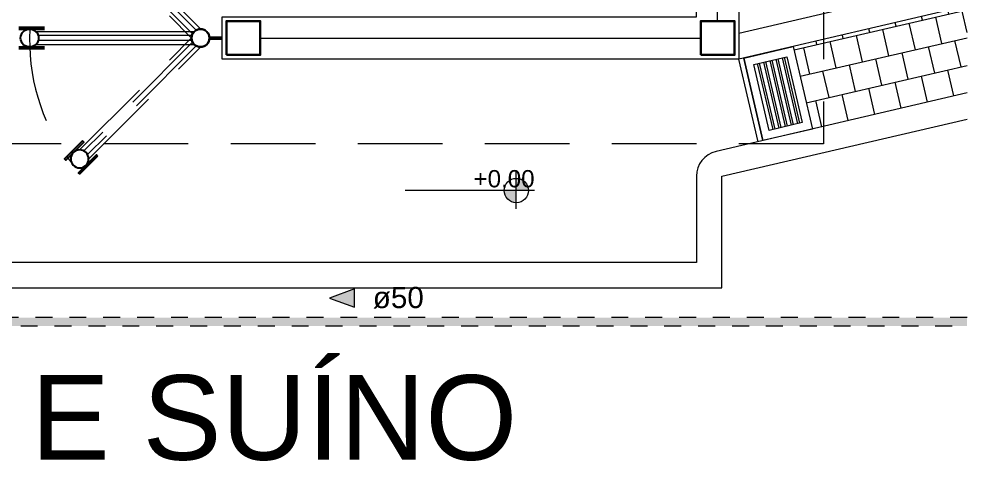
# Model space of a CAD drawing. Header units: metres. Extents: x 5 to 242, y -3 to 162.
# Drawn here: x 36.75 to 42.35, y 96.59 to 99.2 of the extents above; entities that cross this region are included whole.
import ezdxf

# ---------------------------------------------------------------- set-up
doc = ezdxf.new("R2010")
doc.units = ezdxf.units.M
doc.linetypes.add('Aligning Line', pattern=[0.012, 0.006, -0.006])
doc.linetypes.add('IMPORT-Dashed _3_', pattern=[0.75, 0.5, -0.25])
doc.layers.add('1053_ARQ_BASE_MATADOURO_dwg', color=7, linetype='Continuous', lineweight=5, true_color=0x767676)
for name, color, linetype, lineweight in [('A-PAREDE', 7, 'Continuous', 30), ('A-PROJEÇÃO', 7, 'IMPORT-Dashed _3_', 15), ('A-TEXTO1', 7, 'Continuous', 5), ('A-VISTA01', 7, 'Continuous', 20), ('A-VISTA02', 7, 'Continuous', 15), ('A-VISTA03', 7, 'Continuous', 9), ('A-VISTA04', 7, 'Continuous', 5), ('A-VISTA06', 7, 'Continuous', 5), ('A_lay', 7, 'Continuous', 5), ('P-PIPE', 7, 'Continuous', 5), ('P-PIPE-IDEN', 7, 'Continuous', 5)]:
    doc.layers.add(name, color=color, linetype=linetype, lineweight=lineweight)
doc.styles.add('Arial', font='arial.ttf', dxfattribs={"height": 0.5})
doc.styles.add('Arial_1', font='arial.ttf', dxfattribs={"height": 0.102})
doc.styles.add('Arial_27', font='arial.ttf', dxfattribs={"height": 0.125})

# ---------------------------------------------------------------- blocks, each defined once
blk = doc.blocks.new('1053_ARQ_BASE_MATADOURO_dwg_A$C3BBF43EE-4039606-CURRAL BOVINO')
at = {"layer": 'A-PROJEÇÃO', "color": 253, "true_color": 0xaaaaaa}
for p, q in [((0.0998, 0.1011), (1.0352, 0.1011)), ((1.0212, 0.078), (0.1138, 0.078)), ((0.0998, 0.0249), (1.0352, 0.0249)), ((1.0212, 0.048), (0.1138, 0.048))]:
    blk.add_line(p, q, dxfattribs=at)
at = {"layer": 'A-PROJEÇÃO', "color": 253, "linetype": 'Continuous', "lineweight": 25, "true_color": 0xaaaaaa, "flags": 128}
for points in [[(0.15, 0.126), (0, 0.126), (0, 0.116), (0.15, 0.116)], [(0.15, 0), (0, 0), (0, 0.01), (0.15, 0.01)]]:
    blk.add_lwpolyline(points, close=True, dxfattribs=at)
at = {"layer": 'A-PROJEÇÃO', "color": 253, "linetype": 'Continuous', "lineweight": 25, "true_color": 0xaaaaaa}
for centre in [(0.063, 0.063), (1.072, 0.063)]:
    blk.add_circle(centre, 0.053, dxfattribs=at)
blk = doc.blocks.new('1053_ARQ_BASE_MATADOURO_dwg_A$C3BBF43EE-4039607-CURRAL BOVINO')
at = {"layer": 'A-PROJEÇÃO', "color": 253, "true_color": 0xaaaaaa}
for p, q in [((0.0998, 0.1011), (1.0352, 0.1011)), ((1.0212, 0.078), (0.1138, 0.078)), ((0.0998, 0.0249), (1.0352, 0.0249)), ((1.0212, 0.048), (0.1138, 0.048))]:
    blk.add_line(p, q, dxfattribs=at)
at = {"layer": 'A-PROJEÇÃO', "color": 253, "linetype": 'Continuous', "lineweight": 25, "true_color": 0xaaaaaa, "flags": 128}
for points in [[(0.15, 0.126), (0, 0.126), (0, 0.116), (0.15, 0.116)], [(0.15, 0), (0, 0), (0, 0.01), (0.15, 0.01)]]:
    blk.add_lwpolyline(points, close=True, dxfattribs=at)
at = {"layer": 'A-PROJEÇÃO', "color": 253, "linetype": 'Continuous', "lineweight": 25, "true_color": 0xaaaaaa}
for centre in [(0.063, 0.063), (1.072, 0.063)]:
    blk.add_circle(centre, 0.053, dxfattribs=at)
blk = doc.blocks.new('1053_ARQ_BASE_MATADOURO_dwg_Porteira_Curral_1-4039609-CURRAL BOVINO')
at = {"layer": 'A-PAREDE', "color": 253, "lineweight": 25, "true_color": 0xaaaaaa}
for p, q in [((207868.2993, 9278518.2534), (207868.2219, 9278518.2534)), ((207868.2993, 9278518.2434), (207868.2219, 9278518.2434))]:
    blk.add_line(p, q, dxfattribs=at)
for centre in [(207868.352, 9278518.2484), (207869.361, 9278518.2484)]:
    blk.add_ellipse(centre, major_axis=(0, 0.053), ratio=1, dxfattribs=at)
at = {"layer": 'A-VISTA02', "color": 253, "true_color": 0xaaaaaa}
for p, q in [((207869.3242, 9278518.2865), (207868.3889, 9278518.2865)), ((207869.3242, 9278518.2103), (207868.3889, 9278518.2103))]:
    blk.add_line(p, q, dxfattribs=at)
at = {"layer": 'A-VISTA03', "color": 253, "lineweight": 25, "true_color": 0xaaaaaa}
for p, q in [((207869.274, 9278518.3114), (207869.424, 9278518.3114)), ((207869.424, 9278518.3014), (207869.274, 9278518.3014)), ((207869.424, 9278518.1954), (207869.274, 9278518.1954)), ((207869.274, 9278518.1854), (207869.424, 9278518.1854))]:
    blk.add_line(p, q, dxfattribs=at)
at = {"layer": 'A-VISTA04', "color": 253, "true_color": 0xaaaaaa}
for p, q in [((207868.4029, 9278518.2634), (207869.3102, 9278518.2634)), ((207868.4029, 9278518.2334), (207869.3102, 9278518.2334))]:
    blk.add_line(p, q, dxfattribs=at)
blk = doc.blocks.new('1053_ARQ_BASE_MATADOURO_dwg_arq geral tgov-4039641-CURRAL BOVINO')
at = {"layer": 'A-TEXTO1', "lineweight": 9, "true_color": 0xe2e2e2}
h = blk.add_hatch(color=254, dxfattribs=at)
h.paths.add_polyline_path([(10.3862, 14.9311), (10.3862, 15.0029), (10.3144, 15.0029), (10.3168, 14.9843), (10.324, 14.967), (10.3354, 14.9521), (10.3503, 14.9407), (10.3676, 14.9335)])
h.paths.add_polyline_path([(10.3862, 15.0029), (10.4581, 15.0029), (10.4563, 15.0189), (10.451, 15.0341), (10.4424, 15.0477), (10.431, 15.0591), (10.4174, 15.0677), (10.4022, 15.073), (10.3862, 15.0748), (10.3862, 15.0189)])
at = {"layer": 'A-VISTA06', "true_color": 0xaaaaaa}
h = blk.add_hatch(dxfattribs=at)
h.set_pattern_fill('FP_2', color=253, style=0, pattern_type=2)
h.set_pattern_definition([(103.134, (2113833.201, 195495.538), (-0.03651904868275, -0.00852109636764), []), (103.134, (2113833.21, 195495.553), (-0.03651904868275, -0.00852109636764), [])])
h.paths.add_polyline_path([(11.8797, 15.3581), (12.0745, 15.4036), (11.9836, 15.7931), (11.7889, 15.7476), (11.8779, 15.3661)])
at = {"layer": 'A_lay', "true_color": 0xaaaaaa}
h = blk.add_hatch(dxfattribs=at)
h.set_pattern_fill('FP_1', color=253, style=0, pattern_type=2)
h.set_pattern_definition([(13, (207849.194, 9278514.813), (-0.035992168695, 0.1558992103656), []), (103, (207849.194, 9278514.813), (-0.11394177387784, 0.1379031260181), [0.16, -0.16])])
h.paths.add_polyline_path([(12.134, 15.3661), (13.0473, 15.5792), (13.0473, 16.0926), (12.021, 15.8531), (12.0745, 15.6223)])
at = {"layer": 'A-PAREDE', "color": 253, "true_color": 0xaaaaaa, "flags": 128}
for points in [[(8.6746, 15.8032), (8.8746, 15.8032), (8.8746, 16.0032), (8.6746, 16.0032)], [(11.4746, 15.8032), (11.6746, 15.8032), (11.6746, 16.0032), (11.4746, 16.0032)]]:
    blk.add_lwpolyline(points, close=True, dxfattribs=at)
at = {"layer": 'A-PROJEÇÃO', "color": 253, "true_color": 0xaaaaaa, "flags": 128}
blk.add_lwpolyline([(12.1996, 15.2781), (-3.0504, 15.2781), (-3.0504, 20.7782), (12.1996, 20.7782)], close=True, dxfattribs=at)
at = {"layer": 'A-PROJEÇÃO', "color": 253, "true_color": 0xaaaaaa}
for centre, start, end in [((8.6789, 15.9222), 141.1353, 180.9356), ((8.6789, 15.8841), 179.0644, 218.8647)]:
    blk.add_arc(centre, 1.1664, start, end, dxfattribs=at)
at = {"layer": 'A-TEXTO1', "color": 253, "true_color": 0xaaaaaa}
for p, q in [((10.3862, 14.8955), (10.3862, 15.1226)), ((10.4927, 15.0029), (9.7298, 15.0029))]:
    blk.add_line(p, q, dxfattribs=at)
blk.add_circle((10.3862, 15.0029), 0.0719, dxfattribs=at)
at = {"layer": 'A-VISTA01', "color": 253, "true_color": 0xaaaaaa}
for p, q in [((13.0473, 16.2449), (11.6996, 15.9303)), ((13.0473, 16.0926), (11.6996, 15.7782)), ((13.0473, 15.5792), (11.5655, 15.2334)), ((11.5996, 15.0874), (13.0473, 15.4251))]:
    blk.add_line(p, q, dxfattribs=at)
at = {"layer": 'A-VISTA01', "color": 253, "true_color": 0xaaaaaa, "flags": 128}
for points in [[(-2.5504, 20.0282), (-2.5504, 20.2782), (-2.3004, 20.2782), (0.1996, 20.2782), (0.4496, 20.2782), (2.9496, 20.2782), (3.1996, 20.2782), (7.1996, 20.2782), (7.4496, 20.2782), (11.4496, 20.2782), (11.6996, 20.2782), (11.6996, 20.0282), (11.6996, 16.0281), (11.6996, 15.7781), (11.4496, 15.7781), (8.6496, 15.7781), (8.6496, 16.0282), (11.4496, 16.0282), (11.4496, 20.0282), (11.3654, 20.0282)], [(11.4496, 15.0874), (11.4496, 14.5782), (-2.5504, 14.5782), (-2.5504, 14.4282), (11.5996, 14.4282), (11.5996, 15.0874)]]:
    blk.add_lwpolyline(points, dxfattribs=at)
at = {"layer": 'A-VISTA01', "color": 253, "true_color": 0xaaaaaa}
blk.add_arc((11.5996, 15.0874), 0.15, 103.1342, 180, dxfattribs=at)
at = {"layer": 'A-VISTA04', "color": 253, "true_color": 0xaaaaaa}
for p, q in [((11.5746, 16.0032), (11.5746, 20.0532)), ((8.8746, 15.9032), (11.4746, 15.9032))]:
    blk.add_line(p, q, dxfattribs=at)
at = {"layer": 'A-VISTA06', "color": 253, "true_color": 0xaaaaaa}
blk.add_line((11.8132, 15.2912), (11.6996, 15.7781), dxfattribs=at)
at = {"layer": 'A-VISTA06', "color": 253, "true_color": 0xaaaaaa, "flags": 128}
blk.add_lwpolyline([(11.7288, 15.785), (12.021, 15.8531), (12.134, 15.3659), (11.8418, 15.2981), (11.7288, 15.785), (11.8424, 15.298)], dxfattribs=at)
blk.add_lwpolyline([(11.7889, 15.7476), (11.9836, 15.7931), (12.0745, 15.4036), (11.8797, 15.3581)], close=True, dxfattribs=at)
for name, p, rotation in [('1053_ARQ_BASE_MATADOURO_dwg_A$C3BBF43EE-4039607-CURRAL BOVINO', (7.719, 16.6166), 315.0000000001357), ('1053_ARQ_BASE_MATADOURO_dwg_Porteira_Curral_1-4039609-CURRAL BOVINO', (207876.8736, 9278534.1516), 180)]:
    blk.add_blockref(name, p, dxfattribs=dict(rotation=rotation))
at = {"extrusion": (0, 0, -1), "zscale": -1, "rotation": 134.9999999998643}
blk.add_blockref('1053_ARQ_BASE_MATADOURO_dwg_A$C3BBF43EE-4039606-CURRAL BOVINO', (-7.719, 15.1897), dxfattribs=at)
at = {"layer": 'A-TEXTO1', "insert": (10.1335, 15.1236), "char_height": 0.102, "width": 0.43082, "attachment_point": 1, "line_spacing_factor": 0.941778, "style": 'Arial_1'}
blk.add_mtext('+0.00', dxfattribs=at)
at = {"layer": 'A-TEXTO1', "insert": (-1.7549, 13.9146), "char_height": 0.5, "width": 14.493301, "attachment_point": 1, "rotation": 359.9922, "line_spacing_factor": 0.941778, "style": 'Arial'}
blk.add_mtext('CURRAL CAPRINO / OVINO E SUÍNO', dxfattribs=at)
blk = doc.blocks.new('1053_ARQ_BASE_MATADOURO_dwg-3625622-CURRAL BOVINO')
blk.add_blockref('1053_ARQ_BASE_MATADOURO_dwg_arq geral tgov-4039641-CURRAL BOVINO', (130.2098, 83.186))
blk = doc.blocks.new('Anotacao_Tuboseta - Fluxo 2-2612755-CURRAL BOVINO')
at = {"layer": 'P-PIPE-IDEN'}
blk.add_hatch(color=256, dxfattribs=at).paths.add_polyline_path([(0, -0.00108), (-0.00297, 0), (0, 0.00108)])
for p, q in [((0, 0.00108), (-0.00297, 0)), ((-0.00297, 0), (0, -0.00108)), ((0, -0.00108), (0, 0.00108))]:
    blk.add_line(p, q, dxfattribs=at)

msp = doc.modelspace()

# ---------------------------------------------------------------- hatches: boundary and pattern name
at = {"layer": 'P-PIPE', "true_color": 0xc0c0c0}
for points in [[(41.3778, 97.4142), (42.3506, 97.4142), (42.3506, 97.4392), (25.9824, 97.439), (25.9824, 97.4142), (41.3243, 97.4142)], [(25.9824, 97.3892), (42.3506, 97.3894), (42.3506, 97.4142), (25.9824, 97.4142), (25.9824, 97.3894)]]:
    msp.add_hatch(color=9, dxfattribs=at).paths.add_polyline_path(points)

# ---------------------------------------------------------------- linework, layer by layer
at = {"layer": 'P-PIPE', "linetype": 'Aligning Line', "lineweight": 15}
for p, q in [((42.3506, 97.4392), (25.9633, 97.4392)), ((25.9633, 97.3892), (42.3506, 97.3892))]:
    msp.add_line(p, q, dxfattribs=at)

# ---------------------------------------------------------------- block references
at = {"layer": '1053_ARQ_BASE_MATADOURO_dwg', "color": 253, "true_color": 0xaaaaaa}
msp.add_blockref('1053_ARQ_BASE_MATADOURO_dwg-3625622-CURRAL BOVINO', (-100.9065, 0), dxfattribs=at)
at = {"layer": 'P-PIPE-IDEN', "xscale": 49.99999999999998, "yscale": 49.99999999999998, "zscale": 49.99999999999998}
msp.add_blockref('Anotacao_Tuboseta - Fluxo 2-2612755-CURRAL BOVINO', (38.7344, 97.5543), dxfattribs=at)

# ---------------------------------------------------------------- texts
at = {"layer": 'P-PIPE-IDEN', "insert": (38.8422, 97.6198), "char_height": 0.125, "width": 0.360759, "attachment_point": 1, "style": 'Arial_27'}
msp.add_mtext('ø50', dxfattribs=at)

doc.saveas('drawing.dxf')
